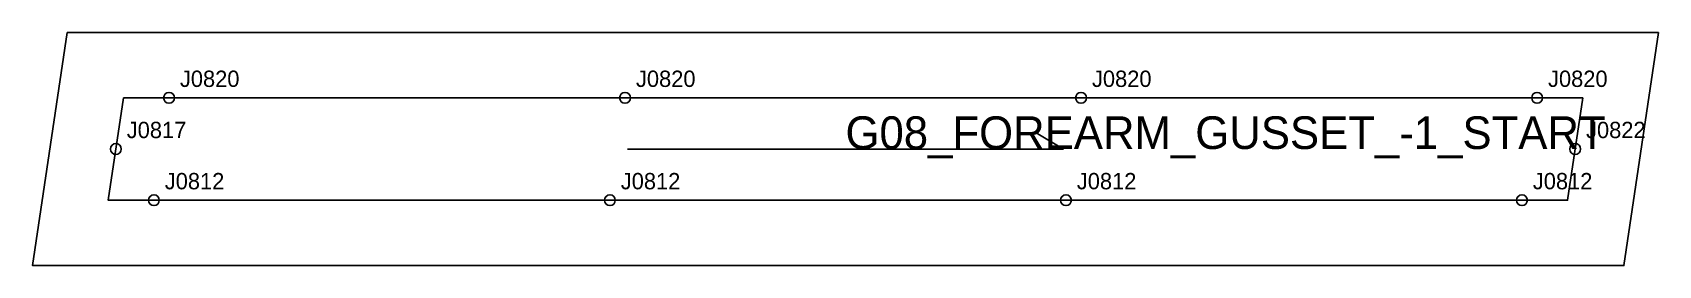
# Model space of a CAD drawing. Header units: millimetres. Extents: x -17 to 282, y -31 to 12.
import ezdxf

# ---------------------------------------------------------------- set-up
doc = ezdxf.new("R2010")
doc.units = ezdxf.units.MM
for name, color, linetype in [('CUT', 1, 'Continuous'), ('GRAIN', 3, 'Continuous'), ('LABEL', 7, 'Continuous'), ('NOTCH', 2, 'Continuous'), ('SEW', 5, 'Continuous')]:
    doc.layers.add(name, color=color, linetype=linetype)

msp = doc.modelspace()

# ---------------------------------------------------------------- linework, layer by layer
at = {"layer": 'CUT'}
msp.add_lwpolyline([(-10.35, 12), (16.74, 12), (33.49, 12), (66.97, 12), (83.71, 12), (100.46, 12), (117.2, 12), (133.94, 12), (150.69, 12), (167.43, 12), (184.17, 12), (200.92, 12), (217.66, 12), (234.4, 12), (251.14, 12), (281.79, 12), (275.46, -30.8), (248.36, -30.8), (231.62, -30.8), (214.88, -30.8), (198.13, -30.8), (181.39, -30.8), (164.65, -30.8), (147.9, -30.8), (114.42, -30.8), (97.68, -30.8), (80.93, -30.8), (64.19, -30.8), (47.45, -30.8), (30.7, -30.8), (13.96, -30.8), (-16.69, -30.8), (-10.35, 12)], close=True, dxfattribs=at)
at = {"layer": 'GRAIN'}
for p, q in [((172.55, -9.4), (167.55, -6.4)), ((92.55, -9.4), (172.55, -9.4))]:
    msp.add_line(p, q, dxfattribs=at)
at = {"layer": 'NOTCH'}
for centre in [(8.37, 0), (92.09, 0), (175.8, 0), (259.52, 0), (-1.39, -9.4), (266.5, -9.4), (5.59, -18.8), (89.3, -18.8), (173.02, -18.8), (256.73, -18.8)]:
    msp.add_circle(centre, 1, dxfattribs=at)
at = {"layer": 'SEW'}
msp.add_lwpolyline([(0, 0), (16.74, 0), (33.49, 0), (50.23, 0), (66.97, 0), (83.71, 0), (100.46, 0), (117.2, 0), (133.94, 0), (150.69, 0), (167.43, 0), (184.17, 0), (200.92, 0), (217.66, 0), (234.4, 0), (251.14, 0), (267.89, 0), (265.1, -18.8), (248.36, -18.8), (231.62, -18.8), (214.88, -18.8), (198.13, -18.8), (181.39, -18.8), (164.65, -18.8), (147.9, -18.8), (131.16, -18.8), (114.42, -18.8), (97.68, -18.8), (80.93, -18.8), (64.19, -18.8), (47.45, -18.8), (30.7, -18.8), (13.96, -18.8), (-2.78, -18.8)], close=True, dxfattribs=at)

# ---------------------------------------------------------------- texts
at = {"layer": 'LABEL'}
for s, height, p in [('J0820', 3, (10.37, 2)), ('J0820', 3, (94.09, 2)), ('J0820', 3, (177.8, 2)), ('J0820', 3, (261.52, 2)), ('J0817', 3, (0.61, -7.4)), ('G08_FOREARM_GUSSET_-1_START', 6, (132.55, -9.4)), ('J0822', 3, (268.5, -7.4)), ('J0812', 3, (7.59, -16.8)), ('J0812', 3, (91.3, -16.8)), ('J0812', 3, (175.02, -16.8)), ('J0812', 3, (258.73, -16.8))]:
    msp.add_text(s, height=height, dxfattribs=at).set_placement(p)

doc.saveas('drawing.dxf')
